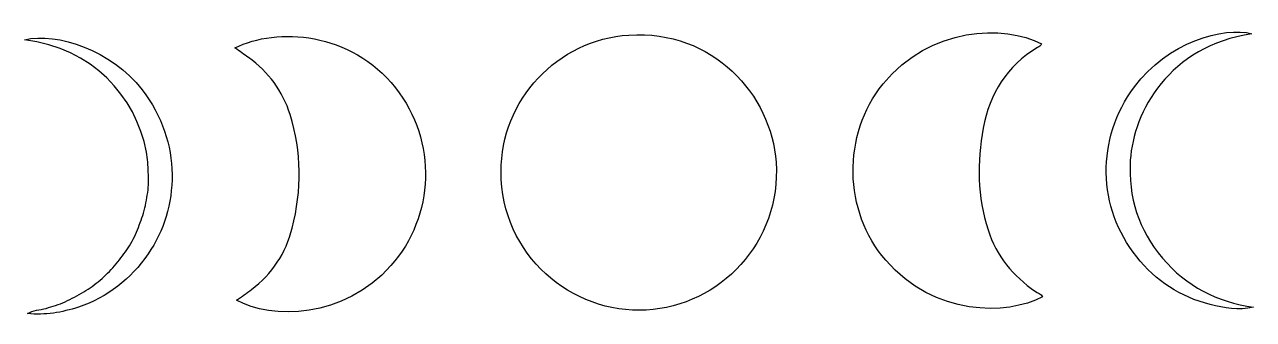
# Model space of a CAD drawing. Extents: x 16 to 169, y 74 to 111.
import ezdxf

# ---------------------------------------------------------------- set-up
doc = ezdxf.new("R2010")
doc.units = 0
doc.layers.get('0').update_dxf_attribs({"linetype": 'CONTINUOUS'})

msp = doc.modelspace()

# ---------------------------------------------------------------- linework, layer by layer
at = {"color": 7}
for points in [[(16.03375, 109.22)], [(169.015833, 109.960833)], [(142.769167, 108.717292)], [(75.432708, 92.789375)], [(42.439167, 76.782083)]]:
    msp.add_lwpolyline(points, close=True, dxfattribs=at)
for points in [[(42.253958, 108.188125), (47.519167, 110.833958), (56.726667, 110.198958), (62.256458, 103.240417)], [(91.360625, 109.802083), (101.811667, 110.49), (109.140625, 102.367292), (109.69625, 93.953542)], [(123.03125, 103.716667), (128.931458, 110.913333), (138.191875, 111.098542), (142.769167, 108.717292)], [(154.357917, 103.34625), (158.458958, 108.9025), (165.523333, 110.886875), (169.015833, 109.960833)], [(16.03375, 109.22), (20.108333, 110.146042), (26.855208, 107.95), (30.691667, 102.975833)], [(31.220833, 95.223542), (29.871458, 102.261458), (24.473958, 108.135208), (16.03375, 109.22)], [(75.432708, 92.789375), (75.379792, 101.679375), (82.444167, 109.246458), (91.360625, 109.802083)], [(169.015833, 109.960833), (158.670625, 108.399792), (154.252083, 100.250625), (153.855208, 94.218125)], [(43.947292, 106.9975), (43.418125, 107.394375), (42.836042, 107.764792), (42.253958, 108.188125)], [(142.292917, 108.241042), (138.456458, 105.965625), (136.313333, 102.499583), (135.519583, 98.213333)], [(142.769167, 108.717292), (142.71625, 108.452708), (142.504583, 108.373333), (142.292917, 108.241042)], [(49.133125, 99.906667), (48.207083, 102.843542), (46.434375, 105.198333), (43.947292, 106.9975)], [(30.691667, 102.975833), (35.71875, 96.493542), (35.348333, 88.212083), (31.4325, 82.55)], [(62.256458, 103.240417), (67.548125, 96.572917), (67.124792, 87.233125), (61.700833, 81.094792)], [(123.375208, 81.75625), (118.083542, 87.841667), (117.924792, 97.419583), (123.03125, 103.716667)], [(154.648958, 82.179583), (149.754167, 88.291458), (149.5425, 96.890417), (154.357917, 103.34625)], [(49.397708, 85.777917), (50.588333, 90.513958), (50.588333, 95.223542), (49.133125, 99.906667)], [(135.519583, 98.213333), (134.725833, 93.953542), (134.805208, 89.69375), (136.128125, 85.539792)], [(31.458958, 92.71), (31.406042, 93.556667), (31.379583, 94.403333), (31.220833, 95.223542)], [(109.69625, 93.953542), (110.384167, 84.031667), (102.684792, 76.067708), (93.530208, 75.565)], [(153.855208, 94.218125), (153.564167, 89.614375), (154.913542, 85.513333), (157.876875, 82.020833)], [(31.379583, 90.196458), (31.511875, 91.043125), (31.511875, 91.863333), (31.458958, 92.71)], [(93.530208, 75.565), (84.243333, 75.035833), (75.40625, 82.39125), (75.432708, 92.789375)], [(30.850417, 87.63), (31.088542, 88.476667), (31.247292, 89.349792), (31.379583, 90.196458)], [(29.977292, 85.275208), (30.294792, 86.0425), (30.612292, 86.83625), (30.850417, 87.63)], [(44.317708, 78.105), (46.910625, 80.062917), (48.603958, 82.655833), (49.397708, 85.777917)], [(28.786667, 83.052708), (29.262917, 83.740625), (29.659792, 84.481458), (29.977292, 85.275208)], [(136.128125, 85.539792), (137.16, 82.285417), (139.250208, 79.798333), (142.028333, 77.893333)], [(27.252083, 81.068333), (27.807708, 81.703333), (28.310417, 82.39125), (28.786667, 83.052708)], [(31.4325, 82.55), (29.262917, 79.401458), (26.378958, 77.1525), (22.754167, 75.935417)], [(142.901458, 77.205417), (138.482917, 74.850625), (129.460625, 74.77125), (123.375208, 81.75625)], [(163.803542, 76.252917), (160.099375, 77.205417), (157.030208, 79.189792), (154.648958, 82.179583)], [(157.876875, 82.020833), (160.81375, 78.528333), (164.676667, 76.570417), (169.201042, 75.908958)], [(25.452917, 79.295625), (26.087917, 79.85125), (26.696458, 80.433333), (27.252083, 81.068333)], [(61.700833, 81.094792), (55.827083, 74.45375), (46.778333, 74.400833), (42.439167, 76.782083)], [(23.415625, 77.813958), (24.13, 78.26375), (24.817917, 78.74), (25.452917, 79.295625)], [(18.706042, 75.776667), (19.499792, 76.04125), (20.32, 76.226458), (21.087292, 76.596875)], [(21.087292, 76.596875), (21.881042, 76.99375), (22.674792, 77.364167), (23.415625, 77.813958)], [(42.439167, 76.782083), (43.127083, 77.258333), (43.735625, 77.655208), (44.317708, 78.105)], [(142.028333, 77.893333), (142.319375, 77.681667), (142.71625, 77.575833), (142.901458, 77.205417)], [(22.754167, 75.935417), (20.690417, 75.2475), (18.57375, 74.903542), (16.404167, 75.115208)], [(16.404167, 75.115208), (17.092083, 75.617917), (17.93875, 75.538542), (18.706042, 75.776667)], [(169.201042, 75.908958), (167.348958, 75.512083), (165.57625, 75.803125), (163.803542, 76.252917)]]:
    msp.add_open_spline(points, degree=3, dxfattribs=at)

doc.saveas('drawing.dxf')
